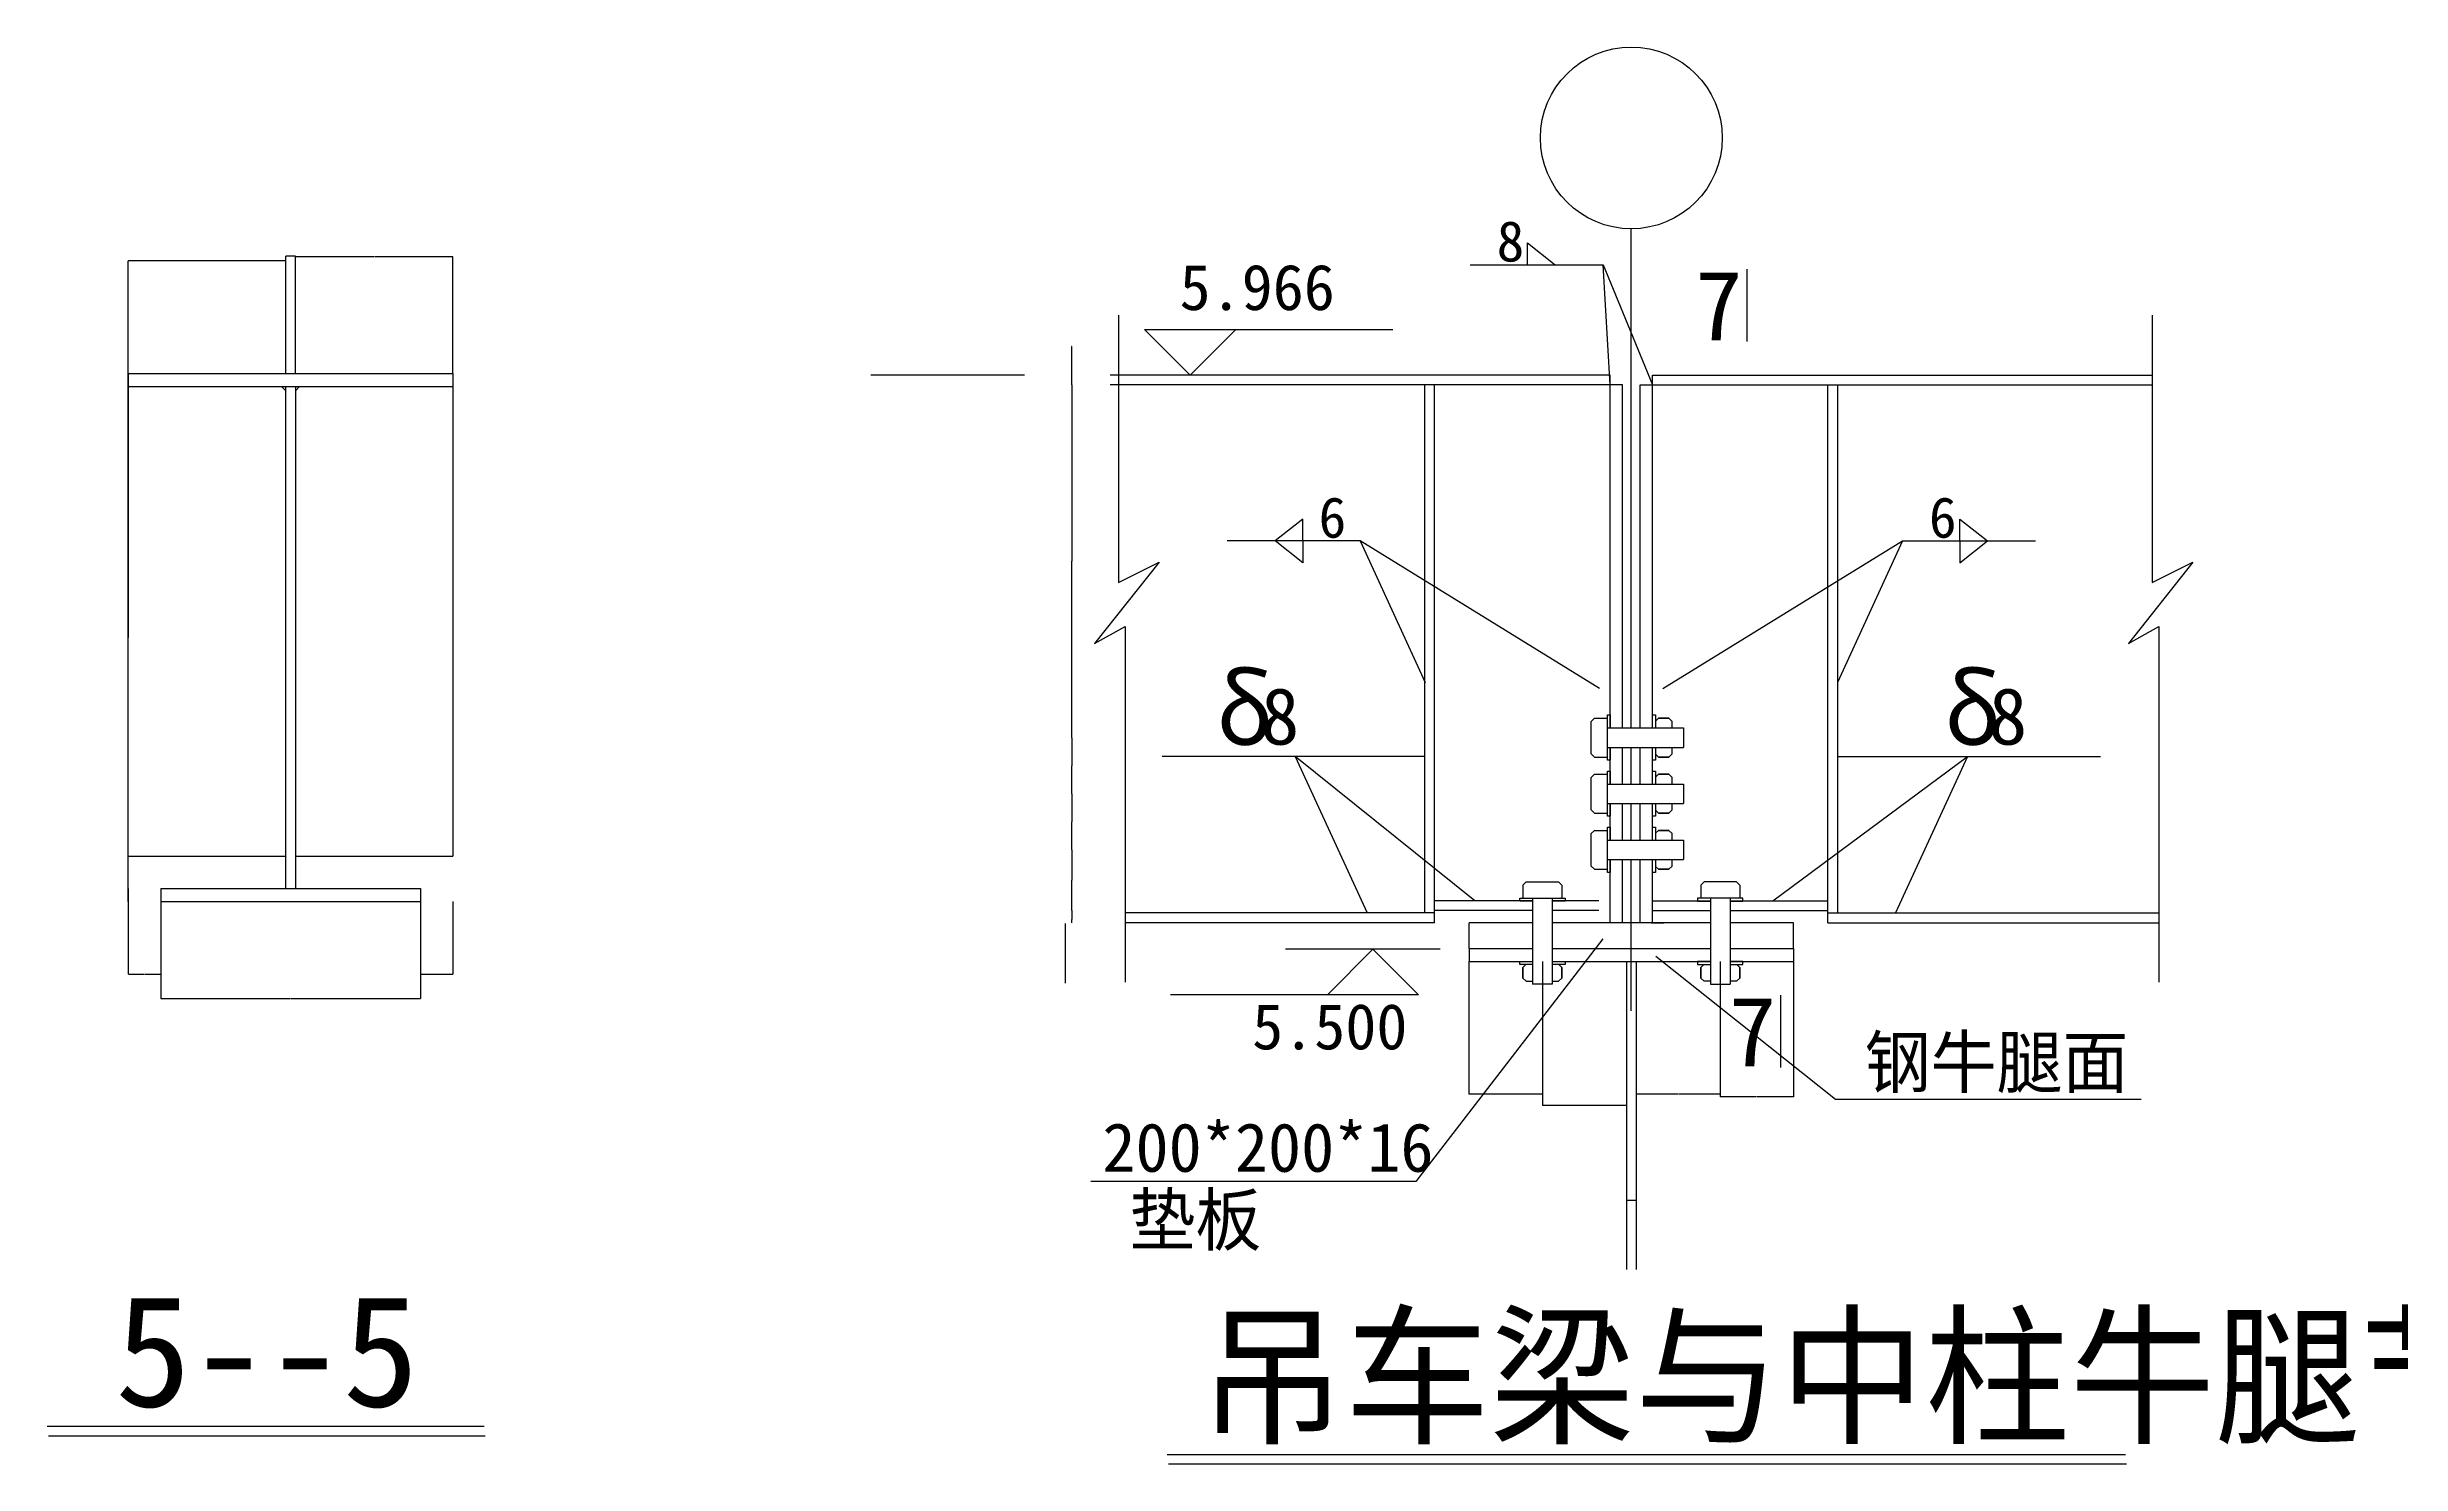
# Model space of a CAD drawing. Header units: metres. Extents: x 1551 to 37884, y 3562 to 29485.
# Drawn here: x 18002 to 29606, y 22389 to 29375 of the extents above; entities that cross this region are included whole.
import ezdxf

# ---------------------------------------------------------------- set-up
doc = ezdxf.new("R2010")
doc.units = ezdxf.units.M
for name, color, linetype in [('DOTE', 1, 'Continuous'), ('PUB_DIM', 3, 'Continuous'), ('PUB_TEXT', 7, 'Continuous'), ('其它', 1, 'Continuous'), ('屋面', 4, 'Continuous'), ('梁', 6, 'Continuous'), ('连接板', 3, 'Continuous')]:
    doc.layers.add(name, color=color, linetype=linetype)
doc.dimstyles.get("Standard").update_dxf_attribs({"dimtxt": 2.5, "dimasz": 2.5, "dimexe": 1.25, "dimexo": 0.625, "dimtad": 1, "dimcen": 2.5, "dimazin": 3, "dimtfac": 1, "dimtmove": 0, "dimatfit": 3})

# ---------------------------------------------------------------- blocks, each defined once
blk = doc.blocks.new('_CLOSEDFILLED')
at = {"color": 0, "linetype": 'BYBLOCK'}
blk.add_solid([(-1, 0), (0, 0), (-1, 0)], dxfattribs=at)
blk = doc.blocks.new('*D66')
for p, q in [((19613.44, 28340.67), (19226.19, 28340.67)), ((19226.44, 27765.84), (19226.44, 28340.67)), ((20002.69, 28340.67), (19615.44, 28340.67)), ((20002.44, 27765.84), (20002.44, 28340.67))]:
    blk.add_line(p, q)
at = {"layer": 'Defpoints'}
for p in [(20002.44, 28340.67), (19226.44, 27765.84), (20002.44, 27765.84)]:
    blk.add_point(p, dxfattribs=at)
at = {"layer": 'PUB_DIM', "xscale": 0.25, "yscale": 0.25}
blk.add_blockref('_CLOSEDFILLED', (19226.44, 28340.67), dxfattribs=at)
at = {"layer": 'PUB_DIM', "xscale": 0.25, "yscale": 0.25, "rotation": 180}
blk.add_blockref('_CLOSEDFILLED', (20002.44, 28340.67), dxfattribs=at)
at = {"layer": 'PUB_DIM', "insert": (19614.44, 28340.67), "char_height": 1, "attachment_point": 5}
blk.add_mtext('97', dxfattribs=at)
blk = doc.blocks.new('*D67')
for p, q in [((19201.94, 28343.62), (19178.19, 28343.62)), ((19178.44, 27765.84), (19178.44, 28343.62)), ((19226.69, 28343.62), (19202.94, 28343.62)), ((19226.44, 27765.84), (19226.44, 28343.62))]:
    blk.add_line(p, q)
at = {"layer": 'Defpoints'}
for p in [(19226.44, 28343.62), (19178.44, 27765.84), (19226.44, 27765.84)]:
    blk.add_point(p, dxfattribs=at)
at = {"layer": 'PUB_DIM', "xscale": 0.25, "yscale": 0.25}
blk.add_blockref('_CLOSEDFILLED', (19178.44, 28343.62), dxfattribs=at)
at = {"layer": 'PUB_DIM', "xscale": 0.25, "yscale": 0.25, "rotation": 180}
blk.add_blockref('_CLOSEDFILLED', (19226.44, 28343.62), dxfattribs=at)
at = {"layer": 'PUB_DIM', "insert": (19202.44, 28343.62), "char_height": 1, "attachment_point": 5}
blk.add_mtext('6', dxfattribs=at)
blk = doc.blocks.new('*D68')
for p, q in [((18789.44, 28320.74), (18402.19, 28320.74)), ((18402.44, 27765.84), (18402.44, 28320.74)), ((19178.69, 28320.74), (18791.44, 28320.74)), ((19178.44, 27765.84), (19178.44, 28320.74))]:
    blk.add_line(p, q)
at = {"layer": 'Defpoints'}
for p in [(19178.44, 28320.74), (18402.44, 27765.84), (19178.44, 27765.84)]:
    blk.add_point(p, dxfattribs=at)
at = {"layer": 'PUB_DIM', "xscale": 0.25, "yscale": 0.25}
blk.add_blockref('_CLOSEDFILLED', (18402.44, 28320.74), dxfattribs=at)
at = {"layer": 'PUB_DIM', "xscale": 0.25, "yscale": 0.25, "rotation": 180}
blk.add_blockref('_CLOSEDFILLED', (19178.44, 28320.74), dxfattribs=at)
at = {"layer": 'PUB_DIM', "insert": (18790.44, 28320.74), "char_height": 1, "attachment_point": 5}
blk.add_mtext('97', dxfattribs=at)
blk = doc.blocks.new('*D69')
for p, q in [((18402.07, 27765.97), (18402.07, 26463.97)), ((18401.82, 26463.97), (18401.57, 26463.97)), ((18402.07, 25161.97), (18402.07, 26463.97)), ((18402.07, 26463.97), (18402.07, 26463.97)), ((18402.32, 26463.97), (18402.57, 26463.97))]:
    blk.add_line(p, q)
at = {"layer": 'Defpoints'}
for p in [(18402.07, 27765.97), (18402.07, 26463.97), (18402.07, 25161.97)]:
    blk.add_point(p, dxfattribs=at)
at = {"layer": 'PUB_DIM', "xscale": 0.25, "yscale": 0.25}
blk.add_blockref('_CLOSEDFILLED', (18402.07, 26463.97), dxfattribs=at)
at = {"layer": 'PUB_DIM', "xscale": 0.25, "yscale": 0.25, "rotation": 180}
blk.add_blockref('_CLOSEDFILLED', (18402.07, 26463.97), dxfattribs=at)
at = {"layer": 'PUB_DIM', "insert": (18402.07, 26465.095), "char_height": 1, "attachment_point": 5}
blk.add_mtext('450', dxfattribs=at)
blk = doc.blocks.new('*D70')
for p, q in [((18401.82, 27885.39), (18401.57, 27885.39)), ((18402.07, 27765.98), (18402.07, 27885.39)), ((18402.07, 27701.98), (18402.07, 27885.39)), ((18402.07, 27885.39), (18402.07, 27885.39)), ((18402.32, 27885.39), (18402.57, 27885.39))]:
    blk.add_line(p, q)
at = {"layer": 'Defpoints'}
for p in [(18402.07, 27885.39), (18402.07, 27765.98), (18402.07, 27701.98)]:
    blk.add_point(p, dxfattribs=at)
at = {"layer": 'PUB_DIM', "xscale": 0.25, "yscale": 0.25}
blk.add_blockref('_CLOSEDFILLED', (18402.07, 27885.39), dxfattribs=at)
at = {"layer": 'PUB_DIM', "xscale": 0.25, "yscale": 0.25, "rotation": 180}
blk.add_blockref('_CLOSEDFILLED', (18402.07, 27885.39), dxfattribs=at)
at = {"layer": 'PUB_DIM', "insert": (18402.07, 27886.515), "char_height": 1, "attachment_point": 5}
blk.add_mtext('8', dxfattribs=at)
blk = doc.blocks.new('*D71')
for p, q in [((18402.07, 27701.98), (18402.07, 26543.98)), ((18401.82, 26543.98), (18401.57, 26543.98)), ((18402.07, 25385.98), (18402.07, 26543.98)), ((18402.07, 26543.98), (18402.07, 26543.98)), ((18402.32, 26543.98), (18402.57, 26543.98))]:
    blk.add_line(p, q)
at = {"layer": 'Defpoints'}
for p in [(18402.07, 27701.98), (18402.07, 26543.98), (18402.07, 25385.98)]:
    blk.add_point(p, dxfattribs=at)
at = {"layer": 'PUB_DIM', "xscale": 0.25, "yscale": 0.25}
blk.add_blockref('_CLOSEDFILLED', (18402.07, 26543.98), dxfattribs=at)
at = {"layer": 'PUB_DIM', "xscale": 0.25, "yscale": 0.25, "rotation": 180}
blk.add_blockref('_CLOSEDFILLED', (18402.07, 26543.98), dxfattribs=at)
at = {"layer": 'PUB_DIM', "insert": (18402.07, 26545.105), "char_height": 1, "attachment_point": 5}
blk.add_mtext('414', dxfattribs=at)
blk = doc.blocks.new('*D72')
for p, q in [((18401.82, 25397.51), (18401.57, 25397.51)), ((18402.07, 25385.98), (18402.07, 25397.51)), ((18402.07, 25225.98), (18402.07, 25397.51)), ((18402.07, 25397.51), (18402.07, 25397.51)), ((18402.32, 25397.51), (18402.57, 25397.51))]:
    blk.add_line(p, q)
at = {"layer": 'Defpoints'}
for p in [(18402.07, 25397.51), (18402.07, 25385.98), (18402.07, 25225.98)]:
    blk.add_point(p, dxfattribs=at)
at = {"layer": 'PUB_DIM', "xscale": 0.25, "yscale": 0.25}
blk.add_blockref('_CLOSEDFILLED', (18402.07, 25397.51), dxfattribs=at)
at = {"layer": 'PUB_DIM', "xscale": 0.25, "yscale": 0.25, "rotation": 180}
blk.add_blockref('_CLOSEDFILLED', (18402.07, 25397.51), dxfattribs=at)
at = {"layer": 'PUB_DIM', "insert": (18402.07, 25398.635), "char_height": 1, "attachment_point": 5}
blk.add_mtext('20', dxfattribs=at)
blk = doc.blocks.new('*D73')
for p, q in [((18402.07, 25226.16), (18402.07, 25007.94)), ((18402.07, 25162.16), (18402.07, 25007.94)), ((18401.82, 25007.94), (18401.57, 25007.94)), ((18402.07, 25007.94), (18402.07, 25007.94)), ((18402.32, 25007.94), (18402.57, 25007.94))]:
    blk.add_line(p, q)
at = {"layer": 'Defpoints'}
for p in [(18402.07, 25226.16), (18402.07, 25162.16), (18402.07, 25007.94)]:
    blk.add_point(p, dxfattribs=at)
at = {"layer": 'PUB_DIM', "xscale": 0.25, "yscale": 0.25}
blk.add_blockref('_CLOSEDFILLED', (18402.07, 25007.94), dxfattribs=at)
at = {"layer": 'PUB_DIM', "xscale": 0.25, "yscale": 0.25, "rotation": 180}
blk.add_blockref('_CLOSEDFILLED', (18402.07, 25007.94), dxfattribs=at)
at = {"layer": 'PUB_DIM', "insert": (18402.07, 25009.065), "char_height": 1, "attachment_point": 5}
blk.add_mtext('8', dxfattribs=at)
blk = doc.blocks.new('*D74')
for p, q in [((18402.39, 25161.84), (18402.39, 24804.46)), ((18562.39, 25161.84), (18562.39, 24804.46)), ((18402.64, 24804.46), (18481.39, 24804.46)), ((18483.39, 24804.46), (18562.14, 24804.46))]:
    blk.add_line(p, q)
at = {"layer": 'Defpoints'}
for p in [(18402.39, 25161.84), (18562.39, 25161.84), (18402.39, 24804.46)]:
    blk.add_point(p, dxfattribs=at)
at = {"layer": 'PUB_DIM', "xscale": 0.25, "yscale": 0.25, "rotation": 180}
blk.add_blockref('_CLOSEDFILLED', (18402.39, 24804.46), dxfattribs=at)
at = {"layer": 'PUB_DIM', "xscale": 0.25, "yscale": 0.25}
blk.add_blockref('_CLOSEDFILLED', (18562.39, 24804.46), dxfattribs=at)
at = {"layer": 'PUB_DIM', "insert": (18482.39, 24804.46), "char_height": 1, "attachment_point": 5}
blk.add_mtext('20', dxfattribs=at)
blk = doc.blocks.new('*D75')
for p, q in [((18562.39, 25161.84), (18562.39, 24684.46)), ((19842.39, 25161.84), (19842.39, 24684.46)), ((18562.64, 24684.46), (19200.89, 24684.46)), ((19203.89, 24684.46), (19842.14, 24684.46))]:
    blk.add_line(p, q)
at = {"layer": 'Defpoints'}
for p in [(18562.39, 25161.84), (19842.39, 25161.84), (18562.39, 24684.46)]:
    blk.add_point(p, dxfattribs=at)
at = {"layer": 'PUB_DIM', "xscale": 0.25, "yscale": 0.25, "rotation": 180}
blk.add_blockref('_CLOSEDFILLED', (18562.39, 24684.46), dxfattribs=at)
at = {"layer": 'PUB_DIM', "xscale": 0.25, "yscale": 0.25}
blk.add_blockref('_CLOSEDFILLED', (19842.39, 24684.46), dxfattribs=at)
at = {"layer": 'PUB_DIM', "insert": (19202.39, 24684.46), "char_height": 1, "attachment_point": 5}
blk.add_mtext('160', dxfattribs=at)
blk = doc.blocks.new('*D76')
for p, q in [((19842.39, 25161.84), (19842.39, 24804.46)), ((20002.39, 25161.84), (20002.39, 24804.46)), ((19842.64, 24804.46), (19921.39, 24804.46)), ((19923.39, 24804.46), (20002.14, 24804.46))]:
    blk.add_line(p, q)
at = {"layer": 'Defpoints'}
for p in [(19842.39, 25161.84), (20002.39, 25161.84), (19842.39, 24804.46)]:
    blk.add_point(p, dxfattribs=at)
at = {"layer": 'PUB_DIM', "xscale": 0.25, "yscale": 0.25, "rotation": 180}
blk.add_blockref('_CLOSEDFILLED', (19842.39, 24804.46), dxfattribs=at)
at = {"layer": 'PUB_DIM', "xscale": 0.25, "yscale": 0.25}
blk.add_blockref('_CLOSEDFILLED', (20002.39, 24804.46), dxfattribs=at)
at = {"layer": 'PUB_DIM', "insert": (19922.39, 24804.46), "char_height": 1, "attachment_point": 5}
blk.add_mtext('20', dxfattribs=at)
blk = doc.blocks.new('*D92')
for p, q in [((23053.45, 27709.64), (23053.45, 26839.63)), ((23053.2, 26839.63), (23052.95, 26839.63)), ((23053.45, 25969.62), (23053.45, 26839.63)), ((23053.45, 26839.63), (23053.45, 26839.63)), ((23053.7, 26839.63), (23053.95, 26839.63))]:
    blk.add_line(p, q)
at = {"layer": 'Defpoints'}
for p in [(23053.45, 27709.64), (23053.45, 26839.63), (23053.45, 25969.62)]:
    blk.add_point(p, dxfattribs=at)
at = {"layer": 'PUB_DIM', "xscale": 0.25, "yscale": 0.25}
blk.add_blockref('_CLOSEDFILLED', (23053.45, 26839.63), dxfattribs=at)
at = {"layer": 'PUB_DIM', "xscale": 0.25, "yscale": 0.25, "rotation": 180}
blk.add_blockref('_CLOSEDFILLED', (23053.45, 26839.63), dxfattribs=at)
at = {"layer": 'PUB_DIM', "insert": (23053.45, 26840.755), "char_height": 1, "attachment_point": 5}
blk.add_mtext('292', dxfattribs=at)
blk = doc.blocks.new('*D93')
for p, q in [((23053.2, 25073.39), (23052.95, 25073.39)), ((23053.45, 25117.64), (23053.45, 25073.39)), ((23053.45, 25057.64), (23053.45, 25073.39)), ((23053.45, 25073.39), (23053.45, 25073.39)), ((23053.7, 25073.39), (23053.95, 25073.39))]:
    blk.add_line(p, q)
at = {"layer": 'Defpoints'}
for p in [(23053.45, 25117.64), (23053.45, 25073.39), (23053.45, 25057.64)]:
    blk.add_point(p, dxfattribs=at)
at = {"layer": 'PUB_DIM', "xscale": 0.25, "yscale": 0.25}
blk.add_blockref('_CLOSEDFILLED', (23053.45, 25073.39), dxfattribs=at)
at = {"layer": 'PUB_DIM', "xscale": 0.25, "yscale": 0.25, "rotation": 180}
blk.add_blockref('_CLOSEDFILLED', (23053.45, 25073.39), dxfattribs=at)
at = {"layer": 'PUB_DIM', "insert": (23053.45, 25074.515), "char_height": 1, "attachment_point": 5}
blk.add_mtext('10', dxfattribs=at)
blk = doc.blocks.new('*D94')
for p, q in [((23053.45, 25693.62), (23053.45, 25555.62)), ((23053.2, 25555.62), (23052.95, 25555.62)), ((23053.45, 25417.62), (23053.45, 25555.62)), ((23053.45, 25555.62), (23053.45, 25555.62)), ((23053.7, 25555.62), (23053.95, 25555.62))]:
    blk.add_line(p, q)
at = {"layer": 'Defpoints'}
for p in [(23053.45, 25693.62), (23053.45, 25555.62), (23053.45, 25417.62)]:
    blk.add_point(p, dxfattribs=at)
at = {"layer": 'PUB_DIM', "xscale": 0.25, "yscale": 0.25}
blk.add_blockref('_CLOSEDFILLED', (23053.45, 25555.62), dxfattribs=at)
at = {"layer": 'PUB_DIM', "xscale": 0.25, "yscale": 0.25, "rotation": 180}
blk.add_blockref('_CLOSEDFILLED', (23053.45, 25555.62), dxfattribs=at)
at = {"layer": 'PUB_DIM', "insert": (23053.45, 25556.745), "char_height": 1, "attachment_point": 5}
blk.add_mtext('45', dxfattribs=at)
blk = doc.blocks.new('*D95')
for p, q in [((23053.45, 25417.62), (23053.45, 25267.63)), ((23053.2, 25267.63), (23052.95, 25267.63)), ((23053.45, 25117.64), (23053.45, 25267.63)), ((23053.45, 25267.63), (23053.45, 25267.63)), ((23053.7, 25267.63), (23053.95, 25267.63))]:
    blk.add_line(p, q)
at = {"layer": 'Defpoints'}
for p in [(23053.45, 25417.62), (23053.45, 25267.63), (23053.45, 25117.64)]:
    blk.add_point(p, dxfattribs=at)
at = {"layer": 'PUB_DIM', "xscale": 0.25, "yscale": 0.25}
blk.add_blockref('_CLOSEDFILLED', (23053.45, 25267.63), dxfattribs=at)
at = {"layer": 'PUB_DIM', "xscale": 0.25, "yscale": 0.25, "rotation": 180}
blk.add_blockref('_CLOSEDFILLED', (23053.45, 25267.63), dxfattribs=at)
at = {"layer": 'PUB_DIM', "insert": (23053.45, 25268.755), "char_height": 1, "attachment_point": 5}
blk.add_mtext('50', dxfattribs=at)
blk = doc.blocks.new('*D96')
for p, q in [((23053.45, 25969.62), (23053.45, 25831.62)), ((23053.2, 25831.62), (23052.95, 25831.62)), ((23053.45, 25693.62), (23053.45, 25831.62)), ((23053.45, 25831.62), (23053.45, 25831.62)), ((23053.7, 25831.62), (23053.95, 25831.62))]:
    blk.add_line(p, q)
at = {"layer": 'Defpoints'}
for p in [(23053.45, 25969.62), (23053.45, 25831.62), (23053.45, 25693.62)]:
    blk.add_point(p, dxfattribs=at)
at = {"layer": 'PUB_DIM', "xscale": 0.25, "yscale": 0.25}
blk.add_blockref('_CLOSEDFILLED', (23053.45, 25831.62), dxfattribs=at)
at = {"layer": 'PUB_DIM', "xscale": 0.25, "yscale": 0.25, "rotation": 180}
blk.add_blockref('_CLOSEDFILLED', (23053.45, 25831.62), dxfattribs=at)
at = {"layer": 'PUB_DIM', "insert": (23053.45, 25832.745), "char_height": 1, "attachment_point": 5}
blk.add_mtext('45', dxfattribs=at)
blk = doc.blocks.new('*D97')
for p, q in [((23053.2, 27898.02), (23052.95, 27898.02)), ((23053.45, 27757.64), (23053.45, 27898.02)), ((23053.45, 27709.64), (23053.45, 27898.02)), ((23053.45, 27898.02), (23053.45, 27898.02)), ((23053.7, 27898.02), (23053.95, 27898.02))]:
    blk.add_line(p, q)
at = {"layer": 'Defpoints'}
for p in [(23053.45, 27898.02), (23053.45, 27757.64), (23053.45, 27709.64)]:
    blk.add_point(p, dxfattribs=at)
at = {"layer": 'PUB_DIM', "xscale": 0.25, "yscale": 0.25}
blk.add_blockref('_CLOSEDFILLED', (23053.45, 27898.02), dxfattribs=at)
at = {"layer": 'PUB_DIM', "xscale": 0.25, "yscale": 0.25, "rotation": 180}
blk.add_blockref('_CLOSEDFILLED', (23053.45, 27898.02), dxfattribs=at)
at = {"layer": 'PUB_DIM', "insert": (23053.45, 27899.145), "char_height": 1, "attachment_point": 5}
blk.add_mtext('8', dxfattribs=at)
blk = doc.blocks.new('*D98')
for p, q in [((26249.8, 24865.68), (26249.8, 24199.74)), ((26611.8, 24865.68), (26611.8, 24199.74)), ((26429.8, 24199.74), (26249.55, 24199.74)), ((26612.05, 24199.74), (26431.8, 24199.74))]:
    blk.add_line(p, q)
at = {"layer": 'Defpoints'}
for p in [(26249.8, 24865.68), (26611.8, 24865.68), (26611.8, 24199.74)]:
    blk.add_point(p, dxfattribs=at)
at = {"layer": 'PUB_DIM', "xscale": 0.25, "yscale": 0.25}
blk.add_blockref('_CLOSEDFILLED', (26249.8, 24199.74), dxfattribs=at)
at = {"layer": 'PUB_DIM', "xscale": 0.25, "yscale": 0.25, "rotation": 180}
blk.add_blockref('_CLOSEDFILLED', (26611.8, 24199.74), dxfattribs=at)
at = {"layer": 'PUB_DIM', "insert": (26430.8, 24199.74), "char_height": 1, "attachment_point": 5}
blk.add_mtext('40', dxfattribs=at)
blk = doc.blocks.new('*D99')
for p, q in [((25835.8, 24865.68), (25835.8, 24212.66)), ((26249.8, 24865.68), (26249.8, 24212.66)), ((26041.8, 24212.66), (25835.55, 24212.66)), ((26250.05, 24212.66), (26043.8, 24212.66))]:
    blk.add_line(p, q)
at = {"layer": 'Defpoints'}
for p in [(25835.8, 24865.68), (26249.8, 24865.68), (26249.8, 24212.66)]:
    blk.add_point(p, dxfattribs=at)
at = {"layer": 'PUB_DIM', "xscale": 0.25, "yscale": 0.25}
blk.add_blockref('_CLOSEDFILLED', (25835.8, 24212.66), dxfattribs=at)
at = {"layer": 'PUB_DIM', "xscale": 0.25, "yscale": 0.25, "rotation": 180}
blk.add_blockref('_CLOSEDFILLED', (26249.8, 24212.66), dxfattribs=at)
at = {"layer": 'PUB_DIM', "insert": (26042.8, 24212.66), "char_height": 1, "attachment_point": 5}
blk.add_mtext('57', dxfattribs=at)
blk = doc.blocks.new('*D100')
for p, q in [((25787.8, 24865.68), (25787.8, 23687.88)), ((25835.8, 24865.68), (25835.8, 23687.88)), ((25811.3, 23687.88), (25787.55, 23687.88)), ((25836.05, 23687.88), (25812.3, 23687.88))]:
    blk.add_line(p, q)
at = {"layer": 'Defpoints'}
for p in [(25787.8, 24865.68), (25835.8, 24865.68), (25835.8, 23687.88)]:
    blk.add_point(p, dxfattribs=at)
at = {"layer": 'PUB_DIM', "xscale": 0.25, "yscale": 0.25}
blk.add_blockref('_CLOSEDFILLED', (25787.8, 23687.88), dxfattribs=at)
at = {"layer": 'PUB_DIM', "xscale": 0.25, "yscale": 0.25, "rotation": 180}
blk.add_blockref('_CLOSEDFILLED', (25835.8, 23687.88), dxfattribs=at)
at = {"layer": 'PUB_DIM', "insert": (25811.8, 23687.88), "char_height": 1, "attachment_point": 5}
blk.add_mtext('6', dxfattribs=at)
blk = doc.blocks.new('*D101')
for p, q in [((25373.8, 24865.68), (25373.8, 24155.88)), ((25787.8, 24865.68), (25787.8, 24155.88)), ((25579.8, 24155.88), (25373.55, 24155.88)), ((25788.05, 24155.88), (25581.8, 24155.88))]:
    blk.add_line(p, q)
at = {"layer": 'Defpoints'}
for p in [(25373.8, 24865.68), (25787.8, 24865.68), (25787.8, 24155.88)]:
    blk.add_point(p, dxfattribs=at)
at = {"layer": 'PUB_DIM', "xscale": 0.25, "yscale": 0.25}
blk.add_blockref('_CLOSEDFILLED', (25373.8, 24155.88), dxfattribs=at)
at = {"layer": 'PUB_DIM', "xscale": 0.25, "yscale": 0.25, "rotation": 180}
blk.add_blockref('_CLOSEDFILLED', (25787.8, 24155.88), dxfattribs=at)
at = {"layer": 'PUB_DIM', "insert": (25580.8, 24155.88), "char_height": 1, "attachment_point": 5}
blk.add_mtext('57', dxfattribs=at)
blk = doc.blocks.new('*D102')
for p, q in [((25011.8, 24865.68), (25011.8, 24212.66)), ((25373.8, 24865.68), (25373.8, 24212.66)), ((25191.8, 24212.66), (25011.55, 24212.66)), ((25374.05, 24212.66), (25193.8, 24212.66))]:
    blk.add_line(p, q)
at = {"layer": 'Defpoints'}
for p in [(25011.8, 24865.68), (25373.8, 24865.68), (25373.8, 24212.66)]:
    blk.add_point(p, dxfattribs=at)
at = {"layer": 'PUB_DIM', "xscale": 0.25, "yscale": 0.25}
blk.add_blockref('_CLOSEDFILLED', (25011.8, 24212.66), dxfattribs=at)
at = {"layer": 'PUB_DIM', "xscale": 0.25, "yscale": 0.25, "rotation": 180}
blk.add_blockref('_CLOSEDFILLED', (25373.8, 24212.66), dxfattribs=at)
at = {"layer": 'PUB_DIM', "insert": (25192.8, 24212.66), "char_height": 1, "attachment_point": 5}
blk.add_mtext('40', dxfattribs=at)
blk = doc.blocks.new('*D103')
for p, q in [((23021.28, 25054.34), (23021.28, 24759.08)), ((23021.28, 24926.34), (23021.28, 24759.08)), ((23021.03, 24759.08), (23020.78, 24759.08)), ((23021.28, 24759.08), (23021.28, 24759.08)), ((23021.53, 24759.08), (23021.78, 24759.08))]:
    blk.add_line(p, q)
at = {"layer": 'Defpoints'}
for p in [(23021.28, 25054.34), (23021.28, 24926.34), (23021.28, 24759.08)]:
    blk.add_point(p, dxfattribs=at)
at = {"layer": 'PUB_DIM', "xscale": 0.25, "yscale": 0.25}
blk.add_blockref('_CLOSEDFILLED', (23021.28, 24759.08), dxfattribs=at)
at = {"layer": 'PUB_DIM', "xscale": 0.25, "yscale": 0.25, "rotation": 180}
blk.add_blockref('_CLOSEDFILLED', (23021.28, 24759.08), dxfattribs=at)
at = {"layer": 'PUB_DIM', "insert": (23021.28, 24760.205), "char_height": 1, "attachment_point": 5}
blk.add_mtext('16', dxfattribs=at)

msp = doc.modelspace()

# ---------------------------------------------------------------- linework, layer by layer
for p, q in [((25300.64, 28409.66), (25437.15, 28301.85)), ((25300.64, 28301.85), (25300.64, 28409.66)), ((25017.41, 28301.83), (25673.17, 28301.83)), ((25673.17, 28301.83), (25916.36, 27709.68)), ((25708.4, 27709.68), (25673.17, 28301.83)), ((23283.33, 28052.94), (23283.33, 26734.46)), ((28379.71, 28052.94), (28379.71, 26734.46)), ((24192.29, 27047.95), (24055.79, 26940.14)), ((24192.29, 26940.14), (24192.29, 27047.95)), ((27431.67, 27047.95), (27568.18, 26940.14)), ((27431.67, 26940.14), (27431.67, 27047.95)), ((24475.52, 26940.12), (23819.76, 26940.12)), ((24192.29, 26832.29), (24055.79, 26940.1)), ((24192.29, 26940.1), (24192.29, 26832.29)), ((24475.52, 26940.12), (24796.11, 26241.47)), ((25655.89, 26212.36), (24475.52, 26940.12)), ((25968.08, 26212.36), (27148.45, 26940.12)), ((27148.45, 26940.12), (26827.85, 26241.47)), ((27148.45, 26940.12), (27804.21, 26940.12)), ((27431.67, 26832.29), (27568.18, 26940.1)), ((27431.67, 26940.1), (27431.67, 26832.29)), ((23483.85, 26834.6), (23166.37, 26434.05)), ((23283.33, 26734.46), (23483.85, 26834.6)), ((28580.23, 26834.6), (28262.75, 26434.05)), ((28379.71, 26734.46), (28580.23, 26834.6)), ((23166.37, 26434.05), (23316.75, 26517.5)), ((23316.75, 26517.5), (23316.75, 24765.1)), ((28262.75, 26434.05), (28413.13, 26517.5)), ((28413.13, 26517.5), (28413.13, 24765.1)), ((25655.89, 26212.36), (25655.89, 26212.36)), ((25968.08, 26212.36), (25968.08, 26212.36)), ((24794.4, 25877.6), (23499.17, 25877.6)), ((24154.93, 25877.6), (24509.15, 25105.68)), ((25040.85, 25165.07), (24154.93, 25877.6)), ((26508.85, 25165.07), (27469.04, 25877.6)), ((26829.57, 25877.6), (28124.8, 25877.6)), ((27469.04, 25877.6), (27114.82, 25105.68)), ((25672.22, 24978.14), (24749.23, 23782.03)), ((24869.02, 24927.42), (24106.84, 24927.42)), ((25932.55, 24892.42), (26819.37, 24187.62)), ((26819.37, 24187.62), (28326.02, 24187.62)), ((24749.23, 23782.03), (23147.23, 23782.03)), ((18009.22, 22527.77), (20161.98, 22527.77)), ((23530.55, 22389.02), (28252.49, 22389.02))]:
    msp.add_line(p, q)
for points in [[(26380.71, 28280.45), (26380.71, 27922.77)], [(26546.65, 24700.77), (26546.65, 24343.09)], [(18001.97, 22574.85), (20157.11, 22574.85)], [(23523.3, 22436.11), (28247.62, 22436.11)]]:
    msp.add_lwpolyline(points)
msp.add_circle((25811.98, 28927.12), 448.04)
at = {"layer": 'DOTE'}
for p, q in [((25811.98, 26018.1), (25811.98, 28479.07)), ((25811.98, 25741.43), (25811.98, 25922.1)), ((25811.98, 25464.86), (25811.98, 25645.43)), ((25811.98, 24623.16), (25811.98, 25368.86))]:
    msp.add_line(p, q, dxfattribs=at)
at = {"layer": 'PUB_DIM'}
for p, q in [((23412.2, 27982.61), (23862.2, 27982.61)), ((23637.2, 27757.61), (23412.2, 27982.61)), ((23637.2, 27982.61), (24635.77, 27982.61)), ((23862.2, 27982.61), (23637.2, 27757.61)), ((22063.11, 27758.51), (22820.84, 27758.51)), ((24313.53, 24702.42), (24538.53, 24927.42)), ((24538.53, 24927.42), (24763.53, 24702.42)), ((24538.53, 24702.42), (23539.96, 24702.42)), ((24763.53, 24702.42), (24313.53, 24702.42))]:
    msp.add_line(p, q, dxfattribs=at)
at = {"layer": '其它'}
for p, q in [((25629.88, 26066.1), (25613.88, 26050.1)), ((25613.88, 25890.1), (25613.88, 26050.1)), ((25629.88, 26066.1), (25693.88, 26066.1)), ((25693.88, 26018.1), (26069.72, 26018.1)), ((25945.4, 26066.1), (25930.88, 26051.58)), ((25945.4, 26066.1), (25997.37, 26066.1)), ((25997.37, 26066.1), (25945.4, 26066.1)), ((25997.37, 26066.1), (26013.37, 26050.1)), ((26013.37, 26018.1), (26013.37, 26050.1)), ((26069.72, 26018.1), (26069.72, 25922.1)), ((25629.88, 25874.1), (25613.88, 25890.1)), ((25693.88, 25922.1), (26069.72, 25922.1)), ((25945.4, 25874.1), (25930.88, 25888.62)), ((25997.37, 25874.1), (26013.37, 25890.1)), ((26013.37, 25890.1), (26013.37, 25922.1)), ((25629.88, 25789.43), (25613.88, 25773.43)), ((25613.88, 25613.43), (25613.88, 25773.43)), ((25629.88, 25874.1), (25693.88, 25874.1)), ((25629.88, 25789.43), (25693.88, 25789.43)), ((25945.4, 25789.43), (25930.88, 25774.91)), ((25945.4, 25874.1), (25997.37, 25874.1)), ((25997.37, 25874.1), (25945.4, 25874.1)), ((25997.37, 25789.43), (25945.4, 25789.43)), ((25945.4, 25789.43), (25997.37, 25789.43)), ((25997.37, 25789.43), (26013.37, 25773.43)), ((26013.37, 25741.43), (26013.37, 25773.43)), ((25693.88, 25741.43), (26069.72, 25741.43)), ((25693.88, 25645.43), (26069.72, 25645.43)), ((26013.37, 25613.43), (26013.37, 25645.43)), ((26069.72, 25741.43), (26069.72, 25645.43)), ((25629.88, 25597.43), (25613.88, 25613.43)), ((25629.88, 25597.43), (25693.88, 25597.43)), ((25945.4, 25597.43), (25930.88, 25611.95)), ((25997.37, 25597.43), (25945.4, 25597.43)), ((25945.4, 25597.43), (25997.37, 25597.43)), ((25997.37, 25597.43), (26013.37, 25613.43)), ((25629.88, 25512.86), (25613.88, 25496.86)), ((25613.88, 25336.86), (25613.88, 25496.86)), ((25629.88, 25512.86), (25693.88, 25512.86)), ((25693.88, 25464.86), (26069.72, 25464.86)), ((25945.4, 25512.86), (25930.88, 25498.34)), ((25945.4, 25512.86), (25997.37, 25512.86)), ((25997.37, 25512.86), (25945.4, 25512.86)), ((25997.37, 25512.86), (26013.37, 25496.86)), ((26013.37, 25464.86), (26013.37, 25496.86)), ((26069.72, 25464.86), (26069.72, 25368.86)), ((25629.88, 25320.86), (25613.88, 25336.86)), ((25629.88, 25320.86), (25693.88, 25320.86)), ((25693.88, 25368.86), (26069.72, 25368.86)), ((25945.4, 25320.86), (25930.88, 25335.38)), ((25945.4, 25320.86), (25997.37, 25320.86)), ((25997.37, 25320.86), (25945.4, 25320.86)), ((25997.37, 25320.86), (26013.37, 25336.86)), ((26013.37, 25336.86), (26013.37, 25368.86)), ((25277.31, 25242.62), (25293.31, 25258.62)), ((25277.31, 25242.62), (25277.31, 25178.62)), ((25293.31, 25258.62), (25453.31, 25258.62)), ((25469.31, 25242.62), (25453.31, 25258.62)), ((25469.31, 25242.62), (25469.31, 25178.62)), ((26154.66, 25242.62), (26170.66, 25258.62)), ((26154.66, 25242.62), (26154.66, 25178.62)), ((26330.66, 25258.62), (26170.66, 25258.62)), ((26346.66, 25242.62), (26330.66, 25258.62)), ((26346.66, 25242.62), (26346.66, 25178.62)), ((25325.31, 25178.62), (25325.31, 24754.71)), ((25421.31, 25178.62), (25421.31, 24754.71)), ((26202.66, 25178.62), (26202.66, 24754.71)), ((26298.66, 25178.62), (26298.66, 24754.71)), ((25277.31, 24836.64), (25291.83, 24851.16)), ((25277.31, 24836.64), (25277.31, 24784.67)), ((25277.31, 24784.67), (25277.31, 24836.64)), ((25469.31, 24836.64), (25454.79, 24851.16)), ((25469.31, 24836.64), (25469.31, 24784.67)), ((25469.31, 24784.67), (25469.31, 24836.64)), ((26154.66, 24836.64), (26169.18, 24851.16)), ((26154.66, 24784.67), (26154.66, 24836.64)), ((26154.66, 24836.64), (26154.66, 24784.67)), ((26346.66, 24836.64), (26332.13, 24851.16)), ((26346.66, 24784.67), (26346.66, 24836.64)), ((26346.66, 24836.64), (26346.66, 24784.67)), ((25277.31, 24784.67), (25293.31, 24768.67)), ((25293.31, 24768.67), (25325.31, 24768.67)), ((25421.31, 24754.71), (25325.31, 24754.71)), ((25421.31, 24768.67), (25453.31, 24768.67)), ((25469.31, 24784.67), (25453.31, 24768.67)), ((26154.66, 24784.67), (26170.66, 24768.67)), ((26202.66, 24768.67), (26170.66, 24768.67)), ((26202.66, 24754.71), (26298.66, 24754.71)), ((26330.66, 24768.67), (26298.66, 24768.67)), ((26346.66, 24784.67), (26330.66, 24768.67))]:
    msp.add_line(p, q, dxfattribs=at)
for points in [[(25708.4, 25922.1), (25708.4, 25859.05), (25693.88, 25859.05), (25693.88, 26082.33), (25708.4, 26082.33), (25708.4, 26018.1)], [(25916.36, 26018.1), (25916.36, 26082.33), (25930.88, 26082.33), (25930.88, 26018.1)], [(25930.88, 25922.1), (25930.88, 25859.05), (25916.36, 25859.05), (25916.36, 25922.1)], [(25708.4, 25645.43), (25708.4, 25582.38), (25693.88, 25582.38), (25693.88, 25805.66), (25708.4, 25805.66), (25708.4, 25741.43)], [(25916.36, 25741.43), (25916.36, 25805.66), (25930.88, 25805.66), (25930.88, 25741.43)], [(25930.88, 25645.43), (25930.88, 25582.38), (25916.36, 25582.38), (25916.36, 25645.43)], [(25708.4, 25368.86), (25708.4, 25305.81), (25693.88, 25305.81), (25693.88, 25529.09), (25708.4, 25529.09), (25708.4, 25464.86)], [(25916.36, 25464.86), (25916.36, 25529.09), (25930.88, 25529.09), (25930.88, 25464.86)], [(25930.88, 25368.86), (25930.88, 25305.81), (25916.36, 25305.81), (25916.36, 25368.86)], [(25325.31, 25164.09), (25262.26, 25164.09), (25262.26, 25178.62), (25485.54, 25178.62), (25485.54, 25164.09), (25421.31, 25164.09)], [(26298.66, 25164.09), (26361.7, 25164.09), (26361.7, 25178.62), (26138.43, 25178.62), (26138.43, 25164.09), (26202.66, 25164.09)], [(25325.31, 24851.16), (25262.26, 24851.16), (25262.26, 24865.68), (25325.31, 24865.68)], [(25421.31, 24865.68), (25485.54, 24865.68), (25485.54, 24851.16), (25421.31, 24851.16)], [(26202.66, 24865.68), (26138.43, 24865.68), (26138.43, 24851.16), (26202.66, 24851.16)], [(26298.66, 24851.16), (26361.7, 24851.16), (26361.7, 24865.68), (26298.66, 24865.68)]]:
    msp.add_lwpolyline(points, dxfattribs=at)
at = {"layer": '屋面'}
for p, q in [((18402.07, 27765.84), (20002.07, 27765.84)), ((18402.07, 27765.84), (18402.07, 27701.84)), ((20002.07, 27765.84), (20002.07, 27701.84)), ((25708.4, 27757.68), (23242.7, 27757.68)), ((25708.4, 26018.1), (25708.4, 27757.68)), ((25916.36, 27757.68), (28381.26, 27757.68)), ((25916.36, 26018.1), (25916.36, 27757.68)), ((18402.07, 27701.84), (20002.07, 27701.84)), ((18402.07, 25385.84), (18402.07, 27701.84)), ((19157.62, 27701.81), (19178.24, 27679.35)), ((19178.07, 27701.84), (19178.07, 25225.84)), ((19246.52, 27701.81), (19225.9, 27679.35)), ((19226.07, 27701.84), (19226.07, 25225.84)), ((20002.07, 27701.84), (20002.07, 25385.84)), ((25768.4, 27709.68), (23242.7, 27709.68)), ((24794.4, 25105.68), (24794.4, 27709.68)), ((24842.4, 25057.68), (24842.4, 27709.68)), ((25768.4, 26018.1), (25768.4, 27709.68)), ((25856.36, 27709.68), (28381.26, 27709.68)), ((25856.36, 26018.1), (25856.36, 27709.68)), ((26781.57, 25057.68), (26781.57, 27709.68)), ((26829.57, 25105.68), (26829.57, 27709.68)), ((25708.4, 25741.43), (25708.4, 25922.1)), ((25768.4, 25741.43), (25768.4, 25922.1)), ((25856.36, 25741.43), (25856.36, 25922.1)), ((25916.36, 25741.43), (25916.36, 25922.1)), ((25708.4, 25464.86), (25708.4, 25645.43)), ((25768.4, 25464.86), (25768.4, 25645.43)), ((25856.36, 25464.86), (25856.36, 25645.43)), ((25916.36, 25464.86), (25916.36, 25645.43)), ((18402.07, 25385.84), (19178.07, 25385.84)), ((19226.07, 25385.84), (20002.07, 25385.84)), ((25708.4, 25057.68), (25708.4, 25368.86)), ((25768.4, 25057.68), (25768.4, 25368.86)), ((25856.36, 25057.68), (25856.36, 25368.86)), ((25916.36, 25057.68), (25916.36, 25368.86)), ((18562.07, 25225.84), (19842.07, 25225.84)), ((18562.07, 25225.84), (18562.07, 25161.84)), ((19842.07, 25225.84), (19842.07, 25161.84)), ((18562.07, 25161.84), (19842.07, 25161.84)), ((24842.4, 25105.68), (23316.75, 25105.68)), ((25325.31, 25165.68), (24842.4, 25165.68)), ((25325.31, 25117.68), (24842.4, 25117.68)), ((25652.4, 25165.68), (25421.31, 25165.68)), ((25652.4, 25117.68), (25421.31, 25117.68)), ((25916.36, 25165.68), (26202.66, 25165.68)), ((25916.36, 25117.68), (26202.66, 25117.68)), ((26298.66, 25165.68), (26781.57, 25165.68)), ((26298.66, 25117.68), (26781.57, 25117.68)), ((26781.57, 25105.68), (28413.13, 25105.68)), ((24842.4, 25057.68), (23316.75, 25057.68)), ((25712.4, 25057.68), (25652.4, 25057.68)), ((25911.57, 25057.68), (25971.57, 25057.68)), ((26781.57, 25057.68), (28413.13, 25057.68))]:
    msp.add_line(p, q, dxfattribs=at)
at = {"layer": '梁'}
for p, q in [((25011.98, 24929.68), (25325.31, 24929.68)), ((25011.98, 24929.68), (25011.98, 24865.68)), ((25011.98, 24865.68), (25325.31, 24865.68)), ((25421.31, 24929.68), (26202.66, 24929.68)), ((25421.31, 24865.68), (26202.66, 24865.68)), ((25787.98, 24865.68), (25787.98, 23347.59)), ((25835.98, 24865.68), (25835.98, 23347.59)), ((26298.66, 24929.68), (26611.98, 24929.68)), ((26298.66, 24865.68), (26611.98, 24865.68)), ((26611.98, 24929.68), (26611.98, 24865.68))]:
    msp.add_line(p, q, dxfattribs=at)
at = {"layer": '连接板'}
for p, q in [((25011.98, 24929.68), (25011.98, 25057.68)), ((25325.31, 25057.68), (25011.98, 25057.68)), ((26202.66, 25057.68), (25421.31, 25057.68)), ((26611.98, 25057.68), (26298.66, 25057.68)), ((26611.98, 24929.68), (26611.98, 25057.68))]:
    msp.add_line(p, q, dxfattribs=at)

# ---------------------------------------------------------------- texts
at = {"layer": 'PUB_DIM'}
for s, p in [('5.966', (23585.08, 28078.53)), ('5.500', (23942.9, 24433.21))]:
    msp.add_text(s, height=225, dxfattribs=at).set_placement(p)
at = {"layer": 'PUB_TEXT'}
for s, height, p in [('8', 200, (25148.26, 28317.7)), ('7', 343.52, (26126.32, 27928.55)), ('6', 200, (24270.39, 26955.99)), ('6', 200, (27279.29, 26955.99)), ('δ', 350, (23764.03, 25935.82)), ('δ', 350, (27352.46, 25935.82)), ('8', 280, (23985.14, 25935.82)), ('8', 280, (27573.57, 25935.82)), ('7', 343.52, (26292.26, 24348.87)), ('钢牛腿面', 250, (26962.41, 24244.77)), ('200*200*16', 240, (23204.44, 23829.65)), ('垫板', 250, (23337.94, 23467.72)), ('5--5', 550, (18337.64, 22671.57)), ('吊车梁与中柱牛腿节点', 550, (23684.1, 22546.26))]:
    msp.add_text(s, height=height, dxfattribs=at).set_placement(p)

# ---------------------------------------------------------------- dimensions: what is measured, and where the dimension line sits
at = {"layer": 'PUB_DIM'}
for base, p1, p2, text, picture, middle in [((19178.44, 28320.74), (19178.44, 27765.84), (18402.44, 27765.84), '97', '*D68', (18790.44, 28320.74)), ((19226.44, 28343.62), (19226.44, 27765.84), (19178.44, 27765.84), '6', '*D67', (19202.44, 28343.62)), ((20002.44, 28340.67), (20002.44, 27765.84), (19226.44, 27765.84), '97', '*D66', (19614.44, 28340.67)), ((18402.07, 27885.39), (18402.07, 27765.98), (18402.07, 27701.98), '8', '*D70', (18402.07, 27886.515)), ((23053.45, 27898.02), (23053.45, 27757.64), (23053.45, 27709.64), '8', '*D97', (23053.45, 27899.145)), ((18402.07, 26463.97), (18402.07, 27765.97), (18402.07, 25161.97), '450', '*D69', (18402.07, 26465.095)), ((18402.07, 26543.98), (18402.07, 27701.98), (18402.07, 25385.98), '414', '*D71', (18402.07, 26545.105)), ((23053.45, 26839.63), (23053.45, 27709.64), (23053.45, 25969.62), '292', '*D92', (23053.45, 26840.755)), ((23053.45, 25831.62), (23053.45, 25969.62), (23053.45, 25693.62), '45', '*D96', (23053.45, 25832.745)), ((23053.45, 25555.62), (23053.45, 25693.62), (23053.45, 25417.62), '45', '*D94', (23053.45, 25556.745)), ((23053.45, 25267.63), (23053.45, 25417.62), (23053.45, 25117.64), '50', '*D95', (23053.45, 25268.755)), ((18402.07, 25397.51), (18402.07, 25385.98), (18402.07, 25225.98), '20', '*D72', (18402.07, 25398.635)), ((18402.07, 25007.94), (18402.07, 25226.16), (18402.07, 25162.16), '8', '*D73', (18402.07, 25009.065)), ((18402.39, 24804.46), (18402.39, 25161.84), (18562.39, 25161.84), '20', '*D74', (18482.39, 24804.46)), ((18562.39, 24684.46), (18562.39, 25161.84), (19842.39, 25161.84), '160', '*D75', (19202.39, 24684.46)), ((19842.39, 24804.46), (19842.39, 25161.84), (20002.39, 25161.84), '20', '*D76', (19922.39, 24804.46)), ((23053.45, 25073.39), (23053.45, 25117.64), (23053.45, 25057.64), '10', '*D93', (23053.45, 25074.515)), ((23021.28, 24759.08), (23021.28, 25054.34), (23021.28, 24926.34), '16', '*D103', (23021.28, 24760.205)), ((25373.8, 24212.66), (25373.8, 24865.68), (25011.8, 24865.68), '40', '*D102', (25192.8, 24212.66)), ((25787.8, 24155.88), (25787.8, 24865.68), (25373.8, 24865.68), '57', '*D101', (25580.8, 24155.88)), ((25835.8, 23687.88), (25835.8, 24865.68), (25787.8, 24865.68), '6', '*D100', (25811.8, 23687.88)), ((26249.8, 24212.66), (26249.8, 24865.68), (25835.8, 24865.68), '57', '*D99', (26042.8, 24212.66)), ((26611.8, 24199.74), (26611.8, 24865.68), (26249.8, 24865.68), '40', '*D98', (26430.8, 24199.74))]:
    dim = msp.add_linear_dim(base=base, p1=p1, p2=p2, text=text, dimstyle='Standard', dxfattribs=at)
    dim.commit()
    dim.dimension.update_dxf_attribs({"geometry": picture, "text_midpoint": middle})

doc.saveas('drawing.dxf')
